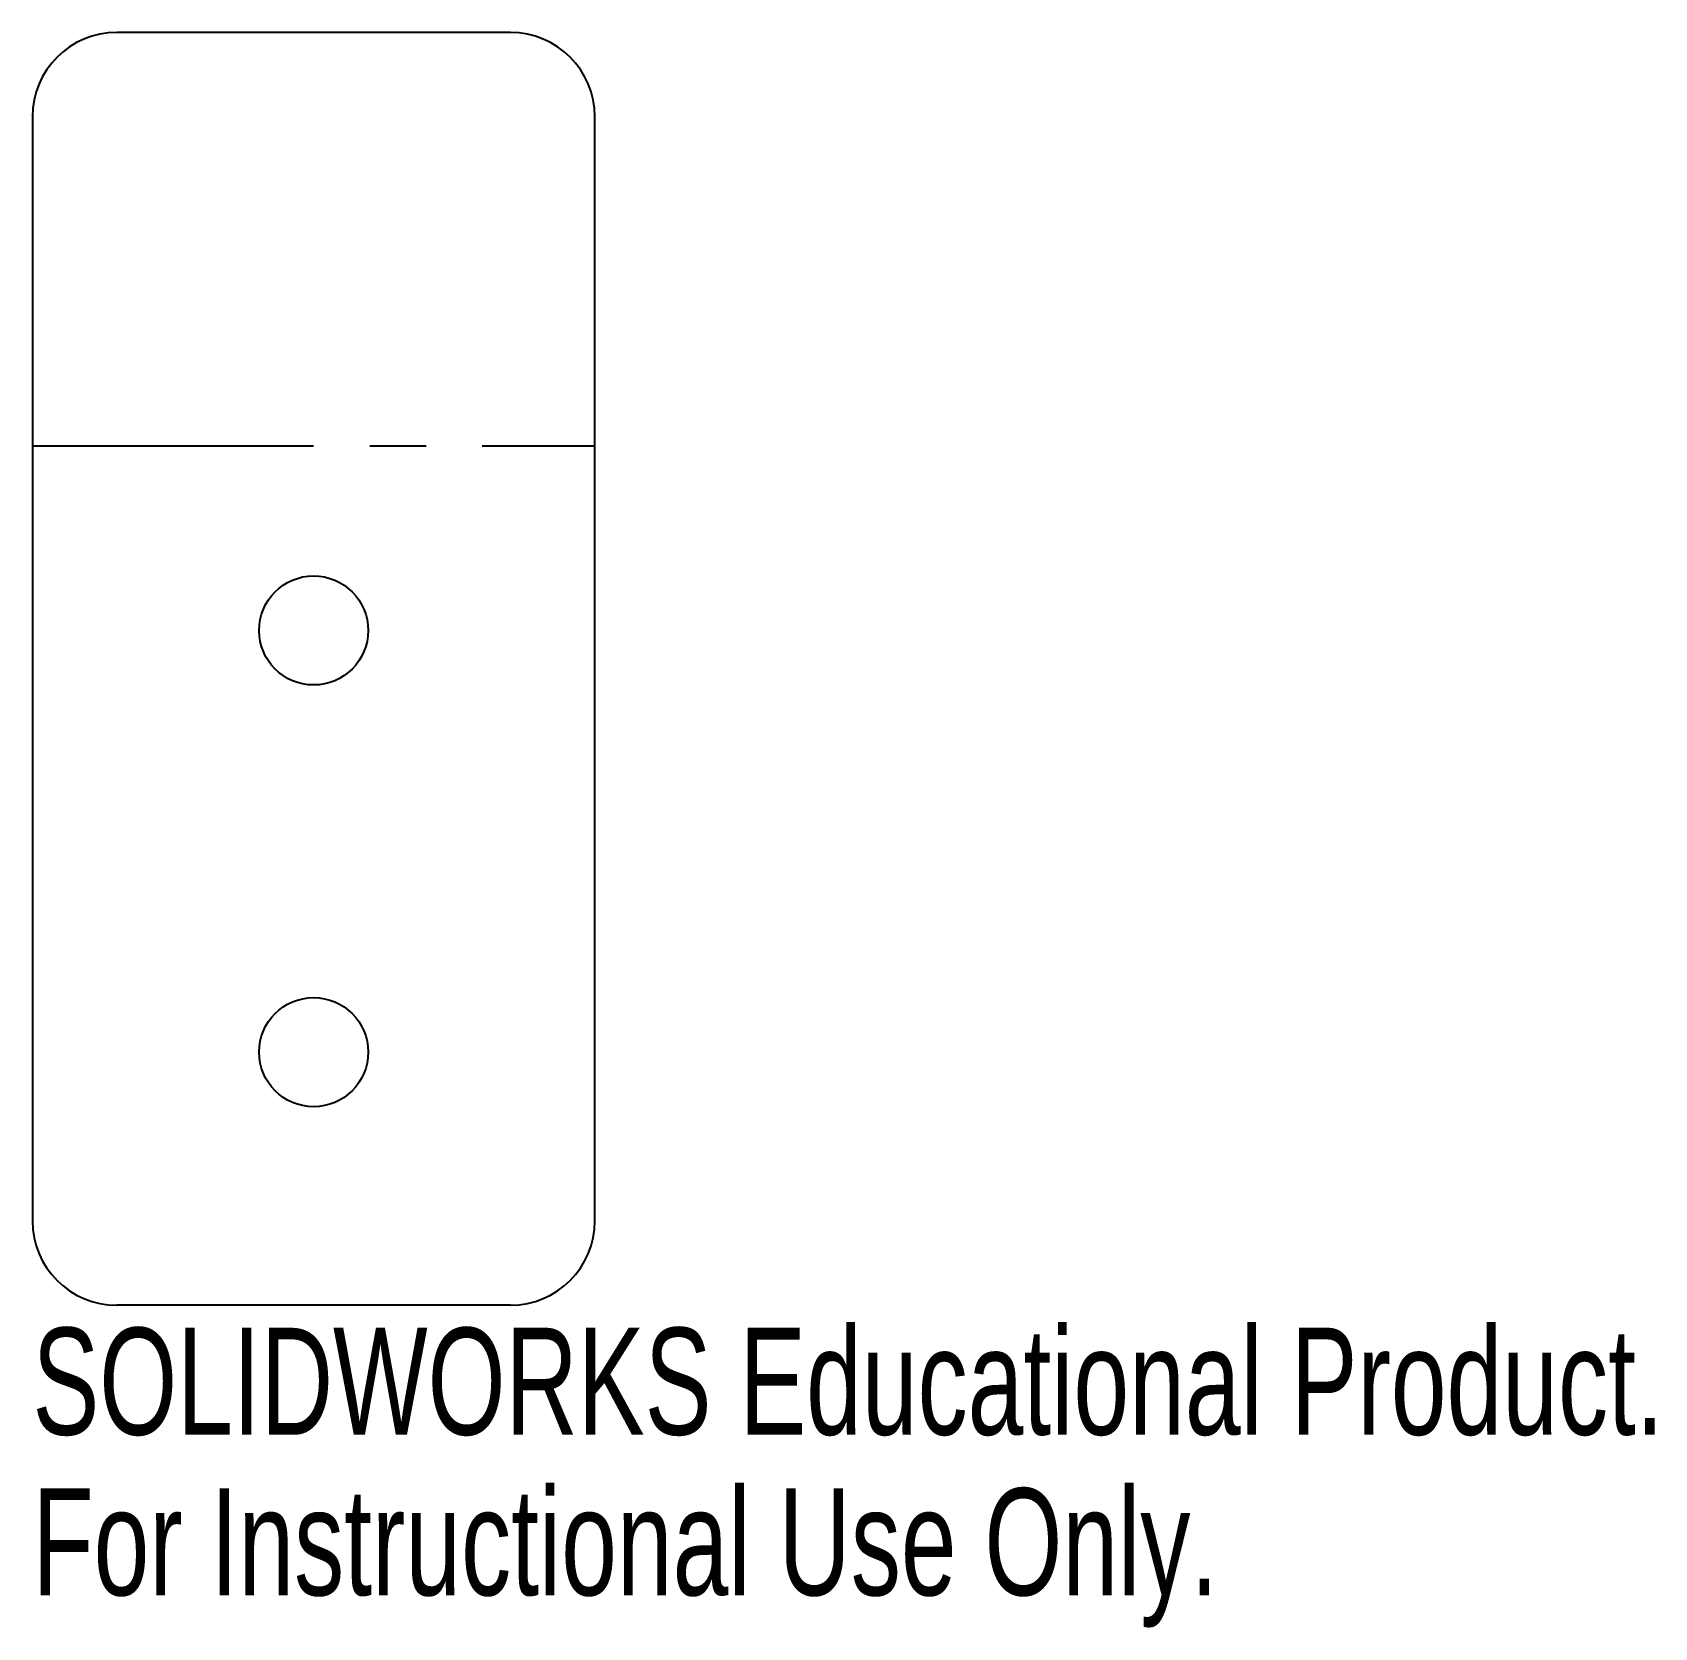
# Model space of a CAD drawing. Header units: inches. Extents: x -0.64 to 2.24, y -0.57 to 2.26.
import ezdxf

# ---------------------------------------------------------------- set-up
doc = ezdxf.new("R2010")
doc.units = ezdxf.units.IN
doc.header["$MEASUREMENT"] = 0
doc.linetypes.add('CENTERX2', pattern=[0.8, 0.5, -0.1, 0.1, -0.1])
doc.styles.add('SLDTEXTSTYLE0', font='TXT', dxfattribs={"width": 0.7})

msp = doc.modelspace()

# ---------------------------------------------------------------- linework, layer by layer
at = {"color": 7, "linetype": 'Continuous', "lineweight": 25}
for p, q in [((0.2064, 2.2635), (-0.4936, 2.2635)), ((-0.6436, 2.1135), (-0.6436, 0.15)), ((0.3564, 0.15), (0.3564, 2.1135)), ((0.2064, 0), (-0.4936, 0))]:
    msp.add_line(p, q, dxfattribs=at)
at = {"color": 7, "linetype": 'CENTERX2'}
msp.add_line((-0.6436, 1.5283), (0.3564, 1.5283), dxfattribs=at)
at = {"color": 7, "linetype": 'Continuous', "lineweight": 25}
for centre in [(-0.1436, 1.2), (-0.1436, 0.45)]:
    msp.add_circle(centre, 0.097, dxfattribs=at)
for centre, start, end in [((-0.4936, 2.1135), 90, 180), ((0.2064, 2.1135), 0, 90), ((-0.4936, 0.15), 180, 270), ((0.2064, 0.15), 270, 0)]:
    msp.add_arc(centre, 0.15, start, end, dxfattribs=at)

# ---------------------------------------------------------------- texts
at = {"color": 7, "linetype": 'Continuous', "char_height": 0.1903, "attachment_point": 1, "style": 'SLDTEXTSTYLE0'}
for s, insert in [('SOLIDWORKS Educational Product.', (-0.6436, -0.0401)), ('For Instructional Use Only.', (-0.6436, -0.3256))]:
    msp.add_mtext(s, dxfattribs=dict(at, insert=insert))

doc.saveas('drawing.dxf')
